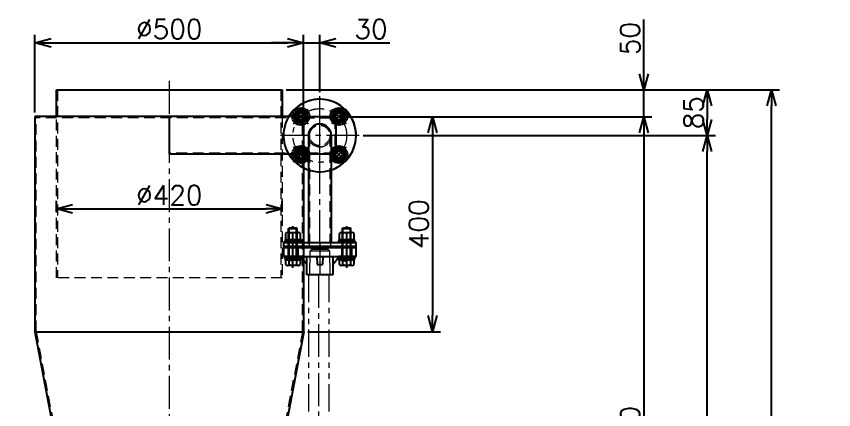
# Model space of a CAD drawing. Header units: millimetres. Extents: x 0 to 49006, y -7876 to 6995.
# Drawn here: x 4851 to 6372, y 4616 to 5347 of the extents above; entities that cross this region are included whole.
import ezdxf
from ezdxf import colors
from ezdxf.entities.mleader import LeaderData, LeaderLine
from ezdxf.enums import TextEntityAlignment as Align
from ezdxf.math import Vec2, Vec3

# ---------------------------------------------------------------- set-up
doc = ezdxf.new("R2010")
doc.units = ezdxf.units.MM
doc.header["$LTSCALE"] = 3.2
doc.header["$PDMODE"] = 99
doc.header["$PDSIZE"] = 1
for name, pattern in [('CENTER2', [28.575, 19.05, -3.175, 3.175, -3.175]), ('HIDDEN', [9.525, 6.35, -3.175]), ('PHANTOM2', [31.75, 15.875, -3.175, 3.175, -3.175, 3.175, -3.175])]:
    doc.linetypes.add(name, pattern=pattern)
for name, color, linetype, lineweight in [('04_HIDDEN', 2, 'HIDDEN', 13), ('05_CENTER', 4, 'CENTER2', 13), ('06_PHANTOM', 2, 'PHANTOM2', 13), ('08_DIM', 3, 'Continuous', 13)]:
    doc.layers.add(name, color=color, linetype=linetype, lineweight=lineweight)
doc.layers.add('10_DRAFT', color=8, linetype='Continuous', lineweight=0, plot=False)
doc.styles.add('KANJI0', font='txt.shx', dxfattribs={"width": 0.9, "height": 30, "bigfont": 'bigfont'})
doc.styles.add('KSS_TXT', font='txt.shx', dxfattribs={"bigfont": 'extfont2.shx'})
doc.styles.add('KSS_TXT_L', font='txt.shx', dxfattribs={"height": 36, "bigfont": 'extfont2.shx'})
doc.styles.get("Standard").update_dxf_attribs({"font": 'txt.shx', "bigfont": 'extfont2.shx'})
doc.dimstyles.new('KSS_DIM', dxfattribs={"dimscale": 12, "dimtxt": 3, "dimasz": 2.5, "dimexe": 1.25, "dimexo": 0.625, "dimtad": 1, "dimdsep": 46, "dimtxsty": 'KSS_TXT', "dimblk": 'OPEN30', "dimcen": 0, "dimazin": 2, "dimtfac": 0.75, "dimtmove": 0, "dimatfit": 3, "dimldrblk": 'OPEN30', "dimfxl": 1.25, "dimtolj": 1, "dimarcsym": 0})

# ---------------------------------------------------------------- blocks, each defined once
blk = doc.blocks.new('_Open30')
at = {"color": 0, "linetype": 'ByBlock', "lineweight": -2}
for p, q in [((-1, 0.268), (0, 0)), ((0, 0), (-1, -0.268)), ((0, 0), (-1, 0))]:
    blk.add_line(p, q, dxfattribs=at)
blk = doc.blocks.new('*D890')
at = {"layer": '08_DIM', "color": 0, "lineweight": -2, "transparency": 16777216}
for p, q in [((5496.6, 5125.8), (6151.7, 5125.8)), ((6136.7, 644.5), (6136.7, 5095.8)), ((6144.2, 614.5), (6121.7, 614.5))]:
    blk.add_line(p, q, dxfattribs=at)
at = {"layer": 'Defpoints', "color": 0, "transparency": 16777216}
for p in [(5489.1, 5125.8), (6136.7, 5125.8), (6151.7, 614.5)]:
    blk.add_point(p, dxfattribs=at)
at = {"layer": '08_DIM', "color": 0, "lineweight": -2, "transparency": 16777216, "xscale": 30, "yscale": 30, "zscale": 30}
for p, rotation in [((6136.7, 5125.8), 90), ((6136.7, 614.5), 270)]:
    blk.add_blockref('_Open30', p, dxfattribs=dict(at, rotation=rotation))
at = {"layer": '08_DIM', "color": 0, "transparency": 16777216, "insert": (6111.1, 2870.2), "char_height": 36, "attachment_point": 5, "rotation": 90, "style": 'KSS_TXT'}
blk.add_mtext('\\A1;4511.3', dxfattribs=at)
blk = doc.blocks.new('A$C3E2B3201_1_1')
at = {"color": 0}
for p, q in [((-210, 1200), (-210, 1250)), ((-210, 1250), (210, 1250)), ((210, 1250), (210, 1200)), ((250, 1200), (-250, 1200)), ((-250, 1200), (-250, 800)), ((0, 1200), (0, 1130)), ((250, 1200), (310, 1200)), ((250, 800), (250, 1200)), ((310, 1200), (310, 1130)), ((310, 1130), (0, 1130)), ((-250, 800), (250, 800)), ((-250, 800), (-100, 6)), ((250, 800), (100, 6))]:
    blk.add_line(p, q, dxfattribs=at)
blk.add_lwpolyline([(150, 0), (-150, 0), (-150, 6), (150, 6)], close=True, dxfattribs=at)
for centre in [(315.4, 1200.4), (315.4, 1129.6)]:
    blk.add_circle(centre, 9.5, dxfattribs=at)
for centre, radius, start, end in [((280, 1165), 67.5, 243.6122, 148.7671), ((244.6, 1200.4), 9.5, 357.8564, 182.1436), ((244.6, 1129.6), 9.5, 304.3134, 2.1436)]:
    blk.add_arc(centre, radius, start, end, dxfattribs=at)
at = {"layer": '04_HIDDEN'}
for p, q in [((-207.7, 1250), (-207.7, 900)), ((207.7, 1250), (207.7, 900)), ((247.7, 1197.7), (-247.7, 1197.7)), ((-247.7, 800.2), (-247.7, 1197.7)), ((-210, 900), (-210, 1200)), ((210, 1200), (210, 900)), ((247.7, 800.2), (247.7, 1197.7)), ((250, 1197.7), (307.7, 1197.7)), ((307.7, 1197.7), (307.7, 1132.3)), ((307.7, 1132.3), (0, 1132.3)), ((240, 1130), (240, 1132.3)), ((250, 1130), (240, 1130)), ((210, 900), (-210, 900)), ((-247.7, 800.2), (-97.7, 6.4)), ((247.7, 800.2), (97.7, 6.4)), ((-100, 6), (-97.7, 6.4)), ((-100, 0), (-100, 6)), ((100, 6), (97.7, 6.4)), ((100, 0), (100, 6))]:
    blk.add_line(p, q, dxfattribs=at)
for radius in [21.4, 18.9]:
    blk.add_circle((280, 1165), radius, dxfattribs=at)
for centre, radius, start, end in [((280, 1165), 67.5, 148.7671, 243.6122), ((244.6, 1200.4), 9.5, 182.1436, 357.8564), ((244.6, 1129.6), 9.5, 2.1436, 304.3134)]:
    blk.add_arc(centre, radius, start, end, dxfattribs=at)
at = {"layer": '05_CENTER'}
for p, q in [((0, 1266.4), (0, -10.4)), ((280, 1091.9), (280, 1238.1)), ((256.6, 1188.4), (232.7, 1212.3)), ((303.4, 1188.4), (327.3, 1212.3)), ((353.1, 1165), (206.9, 1165)), ((256.6, 1141.6), (232.7, 1117.7)), ((303.4, 1141.6), (327.3, 1117.7)), ((-130, -7.8), (-130, 13.6)), ((130, -7.8), (130, 13.6))]:
    blk.add_line(p, q, dxfattribs=at)
blk.add_circle((280, 1165), 50, dxfattribs=at)
blk = doc.blocks.new('A$C1A3C2C0C_1_1_2_1')
at = {"color": 0}
for p, q in [((-11, 1.5), (11, 1.5)), ((-11, 1.5), (-11, 0)), ((-9.8, 11), (9.8, 11)), ((-9.8, 4), (-9.8, 11)), ((9.8, 4), (-9.8, 4)), ((-9.3, 4), (-9.3, 1.5)), ((-4.9, 4), (-4.9, 11)), ((0, 1.5), (-2.5, 4)), ((0, 4), (2.5, 1.5)), ((4.9, 4), (4.9, 11)), ((9.2, 1.5), (9.2, 4)), ((9.8, 4), (9.8, 11)), ((11, 0), (11, 1.5)), ((-11, 0), (11, 0))]:
    blk.add_line(p, q, dxfattribs=at)
at = {"color": 0, "linetype": 'CENTER2'}
blk.add_line((0, -34), (0, 14), dxfattribs=at)
at = {"color": 0, "linetype": 'HIDDEN'}
for p, q in [((-5, -31), (-5, 0)), ((-4.2, -31), (-4.2, 0)), ((4.2, -31), (4.2, 0)), ((5, -31), (5, 0)), ((-5, -31), (5, -31))]:
    blk.add_line(p, q, dxfattribs=at)
at = {"layer": '10_DRAFT', "style": 'KSS_TXT_L'}
blk.add_text('BT-M10x35L,SW,PW', height=0.3, dxfattribs=at).set_placement((5.1, 10.7))
blk = doc.blocks.new('A$C21D00FB0_1_1')
at = {"color": 3}
blk.add_lwpolyline([(-150, 3), (150, 3), (150, 0), (-150, 0)], close=True, dxfattribs=at)
at = {"layer": '05_CENTER'}
for p, q in [((-130, -4.8), (-130, 16.6)), ((130, -4.8), (130, 16.6))]:
    blk.add_line(p, q, dxfattribs=at)
for name, p in [('A$C3E2B3201_1_1', (0, 3)), ('A$C1A3C2C0C_1_1_2_1', (-130, 9)), ('A$C1A3C2C0C_1_1_2_1', (130, 9))]:
    blk.add_blockref(name, p)
blk = doc.blocks.new('*D1442')
at = {"layer": '08_DIM', "color": 0, "lineweight": -2, "transparency": 16777216}
for p, q in [((5353.4, 5210.8), (6271, 5210.8)), ((6256, 644.5), (6256, 5180.8)), ((6263.5, 614.5), (6241, 614.5))]:
    blk.add_line(p, q, dxfattribs=at)
at = {"layer": 'Defpoints', "color": 0, "transparency": 16777216}
for p in [(5345.9, 5210.8), (6256, 5210.8), (6271, 614.5)]:
    blk.add_point(p, dxfattribs=at)
at = {"layer": '08_DIM', "color": 0, "lineweight": -2, "transparency": 16777216, "xscale": 30, "yscale": 30, "zscale": 30}
for p, rotation in [((6256, 5210.8), 90), ((6256, 614.5), 270)]:
    blk.add_blockref('_Open30', p, dxfattribs=dict(at, rotation=rotation))
at = {"layer": '08_DIM', "color": 0, "transparency": 16777216, "insert": (6230.5, 2912.7), "char_height": 36, "attachment_point": 5, "rotation": 90, "style": 'KSS_TXT'}
blk.add_mtext('\\A1;4596.3', dxfattribs=at)
blk = doc.blocks.new('*D1443')
at = {"layer": '08_DIM', "color": 0, "lineweight": -2, "transparency": 16777216}
for p, q in [((5353.4, 5210.8), (6151.7, 5210.8)), ((6136.7, 5180.8), (6136.7, 5155.8)), ((5496.6, 5125.8), (6151.7, 5125.8))]:
    blk.add_line(p, q, dxfattribs=at)
at = {"layer": 'Defpoints', "color": 0, "transparency": 16777216}
for p in [(5345.9, 5210.8), (5489.1, 5125.8), (6136.7, 5125.8)]:
    blk.add_point(p, dxfattribs=at)
at = {"layer": '08_DIM', "color": 0, "lineweight": -2, "transparency": 16777216, "xscale": 30, "yscale": 30, "zscale": 30}
for p, rotation in [((6136.7, 5210.8), 90), ((6136.7, 5125.8), 270)]:
    blk.add_blockref('_Open30', p, dxfattribs=dict(at, rotation=rotation))
at = {"layer": '08_DIM', "color": 0, "transparency": 16777216, "insert": (6111.1, 5168.3), "char_height": 36, "attachment_point": 5, "rotation": 90, "style": 'KSS_TXT'}
blk.add_mtext('\\A1;85', dxfattribs=at)
blk = doc.blocks.new('*D1445')
at = {"layer": '08_DIM', "color": 0, "lineweight": -2, "transparency": 16777216}
for p, q in [((4885.9, 5168.3), (4885.9, 5313.3)), ((5385.9, 5168.3), (5385.9, 5313.3)), ((4915.9, 5298.3), (5355.9, 5298.3))]:
    blk.add_line(p, q, dxfattribs=at)
at = {"layer": 'Defpoints', "color": 0, "transparency": 16777216}
for p in [(5385.9, 5298.3), (4885.9, 5160.8), (5385.9, 5160.8)]:
    blk.add_point(p, dxfattribs=at)
at = {"layer": '08_DIM', "color": 0, "lineweight": -2, "transparency": 16777216, "xscale": 30, "yscale": 30, "zscale": 30, "rotation": 180}
blk.add_blockref('_Open30', (4885.9, 5298.3), dxfattribs=at)
at = {"layer": '08_DIM', "color": 0, "lineweight": -2, "transparency": 16777216, "xscale": 30, "yscale": 30, "zscale": 30}
blk.add_blockref('_Open30', (5385.9, 5298.3), dxfattribs=at)
at = {"layer": '08_DIM', "color": 0, "transparency": 16777216, "insert": (5135.9, 5323.8), "char_height": 36, "attachment_point": 5, "style": 'KSS_TXT'}
blk.add_mtext('\\A1;%%C500', dxfattribs=at)
blk = doc.blocks.new('*D1447')
at = {"layer": '08_DIM', "color": 0, "lineweight": -2, "transparency": 16777216}
for p, q in [((5453.4, 5160.8), (6033.5, 5160.8)), ((6018.5, 5130.8), (6018.5, 3990.8)), ((5293.4, 3960.8), (6033.5, 3960.8))]:
    blk.add_line(p, q, dxfattribs=at)
at = {"layer": 'Defpoints', "color": 0, "transparency": 16777216}
for p in [(5445.9, 5160.8), (5285.9, 3960.8), (6018.5, 3960.8)]:
    blk.add_point(p, dxfattribs=at)
at = {"layer": '08_DIM', "color": 0, "lineweight": -2, "transparency": 16777216, "xscale": 30, "yscale": 30, "zscale": 30}
for p, rotation in [((6018.5, 5160.8), 90), ((6018.5, 3960.8), 270)]:
    blk.add_blockref('_Open30', p, dxfattribs=dict(at, rotation=rotation))
at = {"layer": '08_DIM', "color": 0, "transparency": 16777216, "insert": (5993, 4560.8), "char_height": 36, "attachment_point": 5, "rotation": 90, "style": 'KSS_TXT'}
blk.add_mtext('\\A1;1200', dxfattribs=at)
blk = doc.blocks.new('*D1448')
at = {"layer": '08_DIM', "color": 0, "lineweight": -2, "transparency": 16777216}
for p, q in [((5385.9, 5168.3), (5385.9, 5313.3)), ((5415.9, 5206.5), (5415.9, 5313.3)), ((5355.9, 5298.3), (5325.9, 5298.3)), ((5385.9, 5298.3), (5415.9, 5298.3)), ((5445.9, 5298.3), (5546.4, 5298.3))]:
    blk.add_line(p, q, dxfattribs=at)
at = {"layer": 'Defpoints', "color": 0, "transparency": 16777216}
for p in [(5415.9, 5298.3), (5415.9, 5199), (5385.9, 5160.8)]:
    blk.add_point(p, dxfattribs=at)
at = {"layer": '08_DIM', "color": 0, "lineweight": -2, "transparency": 16777216, "xscale": 30, "yscale": 30, "zscale": 30}
blk.add_blockref('_Open30', (5385.9, 5298.3), dxfattribs=at)
at = {"layer": '08_DIM', "color": 0, "lineweight": -2, "transparency": 16777216, "xscale": 30, "yscale": 30, "zscale": 30, "rotation": 180}
blk.add_blockref('_Open30', (5415.9, 5298.3), dxfattribs=at)
at = {"layer": '08_DIM', "color": 0, "transparency": 16777216, "insert": (5511.2, 5323.8), "char_height": 36, "attachment_point": 5, "style": 'KSS_TXT'}
blk.add_mtext('\\A1;30', dxfattribs=at)
blk = doc.blocks.new('*D1459')
at = {"layer": '08_DIM', "color": 0, "lineweight": -2, "transparency": 16777216}
for p, q in [((6018.5, 5240.8), (6018.5, 5341.6)), ((5353.4, 5210.8), (6033.5, 5210.8)), ((6018.5, 5160.8), (6018.5, 5210.8)), ((5453.4, 5160.8), (6033.5, 5160.8)), ((6018.5, 5130.8), (6018.5, 5100.8))]:
    blk.add_line(p, q, dxfattribs=at)
at = {"layer": 'Defpoints', "color": 0, "transparency": 16777216}
for p in [(5345.9, 5210.8), (6018.5, 5210.8), (5445.9, 5160.8)]:
    blk.add_point(p, dxfattribs=at)
at = {"layer": '08_DIM', "color": 0, "lineweight": -2, "transparency": 16777216, "xscale": 30, "yscale": 30, "zscale": 30}
for p, rotation in [((6018.5, 5210.8), 270), ((6018.5, 5160.8), 90)]:
    blk.add_blockref('_Open30', p, dxfattribs=dict(at, rotation=rotation))
at = {"layer": '08_DIM', "color": 0, "transparency": 16777216, "insert": (5993, 5306.2), "char_height": 36, "attachment_point": 5, "rotation": 90, "style": 'KSS_TXT'}
blk.add_mtext('\\A1;50', dxfattribs=at)
blk = doc.blocks.new('*D1460')
at = {"layer": '08_DIM', "color": 0, "lineweight": -2, "transparency": 16777216}
for p, q in [((5453.4, 5160.8), (5640.4, 5160.8)), ((5625.4, 5130.8), (5625.4, 4790.8)), ((5393.4, 4760.8), (5640.4, 4760.8))]:
    blk.add_line(p, q, dxfattribs=at)
at = {"layer": 'Defpoints', "color": 0, "transparency": 16777216}
for p in [(5445.9, 5160.8), (5385.9, 4760.8), (5625.4, 4760.8)]:
    blk.add_point(p, dxfattribs=at)
at = {"layer": '08_DIM', "color": 0, "lineweight": -2, "transparency": 16777216, "xscale": 30, "yscale": 30, "zscale": 30}
for p, rotation in [((5625.4, 5160.8), 90), ((5625.4, 4760.8), 270)]:
    blk.add_blockref('_Open30', p, dxfattribs=dict(at, rotation=rotation))
at = {"layer": '08_DIM', "color": 0, "transparency": 16777216, "insert": (5599.9, 4960.8), "char_height": 36, "attachment_point": 5, "rotation": 90, "style": 'KSS_TXT'}
blk.add_mtext('\\A1;400', dxfattribs=at)
blk = doc.blocks.new('*D1461')
at = {"layer": '08_DIM', "color": 0, "lineweight": -2, "transparency": 16777216}
for p, q in [((4925.9, 4984.1), (4925.9, 5004.1)), ((5345.9, 4984.1), (5345.9, 5004.1)), ((4955.9, 4989.1), (5315.9, 4989.1))]:
    blk.add_line(p, q, dxfattribs=at)
at = {"layer": 'Defpoints', "color": 0, "transparency": 16777216}
for p in [(5345.9, 4989.1), (4925.9, 4976.6), (5345.9, 4976.6)]:
    blk.add_point(p, dxfattribs=at)
at = {"layer": '08_DIM', "color": 0, "lineweight": -2, "transparency": 16777216, "xscale": 30, "yscale": 30, "zscale": 30, "rotation": 180}
blk.add_blockref('_Open30', (4925.9, 4989.1), dxfattribs=at)
at = {"layer": '08_DIM', "color": 0, "lineweight": -2, "transparency": 16777216, "xscale": 30, "yscale": 30, "zscale": 30}
blk.add_blockref('_Open30', (5345.9, 4989.1), dxfattribs=at)
at = {"layer": '08_DIM', "color": 0, "transparency": 16777216, "insert": (5135.9, 5014.6), "char_height": 36, "attachment_point": 5, "style": 'KSS_TXT'}
blk.add_mtext('\\A1;%%C420', dxfattribs=at)
blk = doc.blocks.new('A$C6803466B_1_1')
at = {"color": 0}
for p, q in [((206, 21.3), (6, 21.3)), ((206, -21.4), (6, -21.4))]:
    blk.add_line(p, q, dxfattribs=at)
blk.add_lwpolyline([(6, 67.5), (0, 67.5), (0, -67.5), (6, -67.5)], close=True, dxfattribs=at)
at = {"color": 3}
for points in [[(6, 21.3), (8.5, 21.3), (8.5, 21.3), (6, 23.8)], [(6, -21.4), (8.5, -21.4), (8.5, -21.4), (6, -23.9)]]:
    blk.add_lwpolyline(points, close=True, dxfattribs=at)
at = {"color": 0}
for centre in [(170.6, 35.4), (241.4, 35.4), (170.6, -35.4), (241.4, -35.4)]:
    blk.add_circle(centre, 9.5, dxfattribs=at)
for radius, start, end in [(67.5, 198.4391, 161.5609), (21.4, 270, 90)]:
    blk.add_arc((206, 0), radius, start, end, dxfattribs=at)
at = {"layer": '04_HIDDEN'}
for p, q in [((6, 20), (0, 20)), ((206, 18.9), (6, 18.9)), ((6, -20), (0, -20)), ((206, -18.8), (6, -18.8))]:
    blk.add_line(p, q, dxfattribs=at)
blk.add_circle((206, 0), 18.9, dxfattribs=at)
for radius, start, end in [(67.5, 161.5609, 200.4586), (21.4, 90, 270)]:
    blk.add_arc((206, 0), radius, start, end, dxfattribs=at)
at = {"layer": '05_CENTER'}
for p, q in [((206, -73.1), (206, 73.1)), ((15.9, 50), (-9.6, 50)), ((182.6, 23.4), (158.7, 47.3)), ((229.4, 23.4), (253.3, 47.3)), ((6, 0), (0, 0)), ((6, 0), (279.1, 0)), ((182.6, -23.4), (158.7, -47.3)), ((229.4, -23.4), (253.3, -47.3)), ((15.9, -50), (-9.6, -50))]:
    blk.add_line(p, q, dxfattribs=at)
blk.add_circle((206, 0), 50, dxfattribs=at)
blk = doc.blocks.new('16b_1_1')
at = {"color": 0, "linetype": 'CENTER2'}
for p, q in [((0, 19.5), (0, -19.5)), ((-19.5, 0), (19.5, 0))]:
    blk.add_line(p, q, dxfattribs=at)
at = {"color": 0}
for p, q in [((-6.9, 12), (-13.9, 0)), ((-13.9, 0), (-6.9, -12)), ((6.9, 12), (-6.9, 12)), ((13.9, 0), (6.9, 12)), ((6.9, -12), (13.9, 0)), ((-6.9, -12), (6.9, -12))]:
    blk.add_line(p, q, dxfattribs=at)
for radius in [16, 12, 8, 6.25]:
    blk.add_circle((0, 0), radius, dxfattribs=at)
at = {"layer": '10_DRAFT', "style": 'KANJI0', "width": 0.82}
blk.add_text('Ｍ１６', height=1.71, dxfattribs=at).set_placement((0.4, 0.2))
blk = doc.blocks.new('M16Nza_1_1')
at = {"color": 0}
for p, q in [((-13.9, 17.7), (-13.9, 6.6)), ((-10.4, 19.6), (10.4, 19.6)), ((-6.9, 6.6), (-6.9, 17.7)), ((6.9, 17.7), (6.9, 6.6)), ((13.9, 6.6), (13.9, 17.7)), ((-14, 2.6), (-14, 6.6)), ((-14, 6.6), (14, 6.6)), ((-4, 6.6), (0, 2.6)), ((0, 6.6), (4, 2.6)), ((14, 6.6), (14, 2.6))]:
    blk.add_line(p, q, dxfattribs=at)
at = {"color": 0, "linetype": 'CENTER2'}
blk.add_line((0, 0), (0, 19.6), dxfattribs=at)
at = {"color": 0}
blk.add_lwpolyline([(-16, 2.6), (16, 2.6), (16, 0), (-16, 0)], close=True, dxfattribs=at)
for centre, radius, start, end in [((-10.4, 15.4), 4.16, 33.626, 146.374), ((0, 5.7), 13.8, 60, 120), ((10.4, 15.4), 4.16, 33.626, 146.374)]:
    blk.add_arc(centre, radius, start, end, dxfattribs=at)
at = {"layer": '10_DRAFT', "style": 'KANJI0', "width": 0.82}
blk.add_text('Ｍ１６', height=1.71, dxfattribs=at).set_placement((0.4, 6.8))
blk = doc.blocks.new('TSフランジ-JIS10K-32mma_1_1')
at = {"color": 0}
for p, q in [((-24.2, 16), (-24.2, 50.5)), ((-24.2, 50.5), (24.2, 50.5)), ((24.2, 50.5), (24.2, 16)), ((-24.2, 31), (-36.2, 16)), ((-5.5, 16), (-5, 31)), ((5, 31), (-5, 31)), ((5.5, 16), (5, 31)), ((24.2, 31), (36.2, 16)), ((-67.5, 16), (-67.5, 0)), ((67.5, 16), (-67.5, 16)), ((67.5, 0), (67.5, 16)), ((-67.5, 0), (67.5, 0))]:
    blk.add_line(p, q, dxfattribs=at)
at = {"layer": '04_HIDDEN', "color": 0}
for p, q in [((-59.5, 0), (-59.5, 16)), ((-40.5, 0), (-40.5, 16)), ((40.5, 0), (40.5, 16)), ((59.5, 0), (59.5, 16))]:
    blk.add_line(p, q, dxfattribs=at)
at = {"layer": '05_CENTER', "color": 0}
for p, q in [((0, 0), (0, 50.5)), ((-50, -5), (-50, 21)), ((50, -5), (50, 21))]:
    blk.add_line(p, q, dxfattribs=at)
at = {"layer": '10_DRAFT'}
for p, q in [((-19.3, 50.5), (-18.8, 6.5)), ((18.8, 6.5), (19.3, 50.5)), ((-15, 2.7), (-18.8, 6.5)), ((-18.8, 6.5), (18.8, 6.5)), ((-15, 2.7), (-15, 0)), ((15, 2.7), (-15, 2.7)), ((18.8, 6.5), (15, 2.7)), ((15, 2.7), (15, 0))]:
    blk.add_line(p, q, dxfattribs=at)
blk = doc.blocks.new('A$C72FC13DD_1_1')
at = {"color": 0}
for p, q in [((-10.4, 17), (10.4, 17)), ((-15, 0), (-15, 3)), ((-15, 3), (15, 3)), ((-15, 0), (15, 0)), ((-14, 3), (-14, 7)), ((-14, 7), (14, 7)), ((-13.9, 15.1), (-13.9, 7)), ((-8, 0), (-8, -51.9)), ((-6.9, 7), (-6.9, 15.1)), ((-6.9, 0), (-6.9, -53)), ((0.7, 3), (-0.7, 7)), ((6.9, 15.1), (6.9, 7)), ((6.9, 0), (6.9, -53)), ((8, 0), (8, -51.9)), ((13.9, 7), (13.9, 15.1)), ((14, 7), (14, 3)), ((15, 3), (15, 0)), ((8, -51.9), (-8, -51.9)), ((-8, -51.9), (-6.9, -53)), ((6.9, -53), (-6.9, -53)), ((8, -51.9), (6.9, -53))]:
    blk.add_line(p, q, dxfattribs=at)
at = {"color": 0, "linetype": 'CENTER2'}
blk.add_line((0, 20.9), (0, -56), dxfattribs=at)
at = {"color": 0}
for centre, radius, start, end in [((-10.4, 12.8), 4.16, 33.626, 146.374), ((0, 3.1), 13.8, 60, 120), ((10.4, 12.8), 4.16, 33.626, 146.374)]:
    blk.add_arc(centre, radius, start, end, dxfattribs=at)
at = {"layer": '10_DRAFT', "style": 'KANJI0', "width": 0.82}
blk.add_text('M16x60', height=1, dxfattribs=at).set_placement((0.4, 7.5))
blk = doc.blocks.new('A$C68035C1E_1_1')
at = {"layer": '08_DIM'}
blk.add_lwpolyline([(-206, -67.5), (-209, -67.5), (-209, 67.5), (-206, 67.5)], close=True, dxfattribs=at)
at = {"color": 4, "rotation": 90}
blk.add_blockref('TSフランジ-JIS10K-32mma_1_1', (-209, 0), dxfattribs=at)
for name, p, rotation in [('A$C72FC13DD_1_1', (-225, 50), 90), ('M16Nza_1_1', (-200, 50), 270), ('16b_1_1', (-35.4, 35.4), 45), ('16b_1_1', (35.4, 35.4), 315), ('16b_1_1', (-35.4, -35.4), 135), ('16b_1_1', (35.4, -35.4), 224.9999999999999), ('A$C72FC13DD_1_1', (-225, -50), 90), ('M16Nza_1_1', (-200, -50), 270)]:
    blk.add_blockref(name, p, dxfattribs=dict(rotation=rotation))
blk.add_blockref('A$C6803466B_1_1', (-206, 0))
blk = doc.blocks.new('AM_BALLOON1')
at = {"transparency": 16777216}
blk.add_circle((0, 0), 5, dxfattribs=at)
blk.add_attdef('B_NUMBER', text='', height=3, dxfattribs=at).set_placement((0, 0), align=Align.MIDDLE_CENTER)
blk = doc.blocks.new('_OPEN')
at = {"color": 0, "linetype": 'ByBlock'}
for p, q in [((-1, 0.167), (0, 0)), ((0, 0), (-1, -0.167)), ((0, 0), (-1, 0))]:
    blk.add_line(p, q, dxfattribs=at)

msp = doc.modelspace()

# ---------------------------------------------------------------- linework, layer by layer
at = {"layer": '05_CENTER'}
msp.add_line((5413.584, 4866.336), (5413.584, 2435.774), dxfattribs=at)
at = {"layer": '06_PHANTOM'}
for p, q in [((5394.584, 4866.336), (5394.584, 2435.774)), ((5432.584, 4866.336), (5432.584, 2435.774))]:
    msp.add_line(p, q, dxfattribs=at)

# ---------------------------------------------------------------- block references
msp.add_blockref('A$C21D00FB0_1_1', (5135.934, 3957.836))
at = {"rotation": 90}
msp.add_blockref('A$C68035C1E_1_1', (5415.934, 5125.836), dxfattribs=at)

# ---------------------------------------------------------------- dimensions: what is measured, and where the dimension line sits
at = {"layer": '08_DIM', "color": 1}
dim = msp.add_linear_dim(base=(5385.934, 5298.305), p1=(4885.934, 5160.836), p2=(5385.934, 5160.836), text='%%C<>', dimstyle='KSS_DIM', dxfattribs=at)
dim.commit()
dim.dimension.update_dxf_attribs({"geometry": '*D1445', "text_midpoint": (5135.934, 5323.83)})
dim = msp.add_linear_dim(base=(5415.934, 5298.305), p1=(5385.934, 5160.836), p2=(5415.934, 5198.976), dimstyle='KSS_DIM', dxfattribs=at)
dim.commit()
dim.dimension.update_dxf_attribs({"geometry": '*D1448', "text_midpoint": (5511.184, 5323.805)})
for base, p1, p2, picture, middle in [((6018.528, 5210.836), (5445.934, 5160.836), (5345.934, 5210.836), '*D1459', (5993.003, 5306.211)), ((6136.672, 5125.836), (5345.934, 5210.836), (5489.074, 5125.836), '*D1443', (6111.147, 5168.336)), ((5625.422, 4760.836), (5445.934, 5160.836), (5385.934, 4760.836), '*D1460', (5599.922, 4960.836))]:
    dim = msp.add_linear_dim(base=base, p1=p1, p2=p2, angle=90, dimstyle='KSS_DIM', dxfattribs=at)
    dim.commit()
    dim.dimension.update_dxf_attribs({"geometry": picture, "text_midpoint": middle})
for base, p1, p2, override, picture, middle in [((6256.005, 5210.836), (6271.005, 614.536), (5345.934, 5210.836), {"dimscale": 12}, '*D1442', (6230.48, 2912.686)), ((6018.528, 3960.836), (5445.934, 5160.836), (5285.934, 3960.836), {"dimscale": 12, "dimarcsym": 1}, '*D1447', (5993.028, 4560.836)), ((6136.672, 5125.836), (6151.672, 614.536), (5489.074, 5125.836), {"dimscale": 12}, '*D890', (6111.147, 2870.186))]:
    dim = msp.add_linear_dim(base=base, p1=p1, p2=p2, angle=90, dimstyle='KSS_DIM', override=override, dxfattribs=at)
    dim.commit()
    dim.dimension.update_dxf_attribs({"geometry": picture, "text_midpoint": middle})
dim = msp.add_linear_dim(base=(5345.934, 4989.067), p1=(4925.934, 4976.552), p2=(5345.934, 4976.552), text='%%C<>', dimstyle='KSS_DIM', override={"dimscale": 12}, dxfattribs=at)
dim.commit()
dim.dimension.update_dxf_attribs({"geometry": '*D1461', "text_midpoint": (5135.934, 5014.567)})

# ---------------------------------------------------------------- leaders
at = {"layer": '08_DIM'}
ml = msp.add_multileader_block('Standard', dxfattribs=at)
ml.set_content('AM_BALLOON1', color=256, scale=10)
ml.set_attribute('B_NUMBER', 'H', width=0)
ml.set_leader_properties(color=256, linetype='ByLayer', lineweight=-1)
ml.set_arrow_properties(name='OPEN')
ml.build(insert=Vec2(0, 0))
ml.multileader.update_dxf_attribs({"leader_type": 0, "has_dogleg": 0, "text_right_attachment_type": 6, "dogleg_length": 0, "arrow_head_size": 20, "scale": 10, "block_connection_type": 1})
ctx = ml.context
ctx.base_point, ctx.scale, ctx.char_height, ctx.arrow_head_size, ctx.landing_gap_size, ctx.plane_origin = Vec3(34758.24, 4676.115), 10, 40, 20, 20, Vec3(34837.832, 4676.156)
ctx.right_attachment, ctx.attachment_type = 6, 1
notes = []
notes.append((ctx, [(0, (0, 0, 0), (0, 0), (1, 0), 1, [])]))
ctx.block.insert = Vec3(34758.24, 4676.115)
for ctx, leaders in notes:
    for number, flags, end, landing, length, lines in leaders:
        leader = LeaderData()
        leader.index, (leader.has_last_leader_line, leader.has_dogleg_vector, leader.attachment_direction) = number, flags
        leader.last_leader_point, leader.dogleg_vector, leader.dogleg_length = Vec3(end), Vec3(landing), length
        for number, points, colour, breaks in lines:
            line = LeaderLine()
            line.index, line.vertices, line.color, line.breaks = number, Vec3.list(points), colors.encode_raw_color(colour), breaks
            leader.lines.append(line)
        ctx.leaders.append(leader)

doc.saveas('drawing.dxf')
